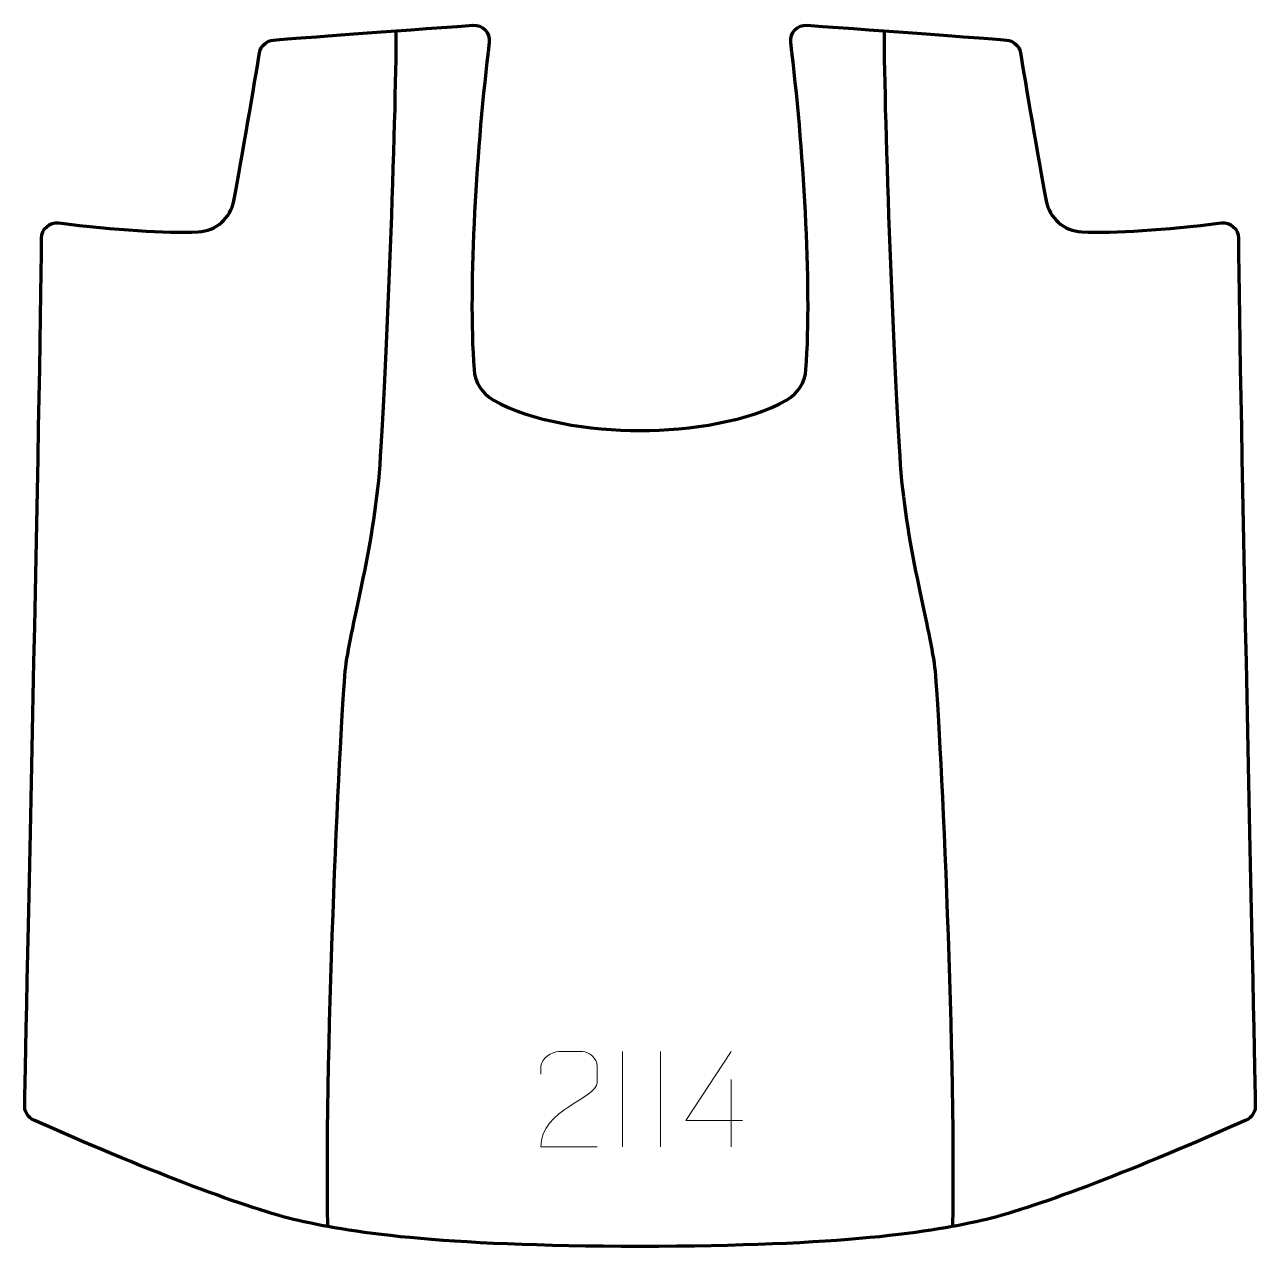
# Model space of a CAD drawing. Header units: millimetres. Extents: x -161 to 161, y -160 to 160.
import ezdxf

# ---------------------------------------------------------------- set-up
doc = ezdxf.new("R2010")
doc.units = ezdxf.units.MM
doc.header["$MEASUREMENT"] = 0
for name, color, linetype in [('layer 1', 7, 'Continuous'), ('layer 2', 7, 'Continuous'), ('layer 3', 7, 'Continuous')]:
    doc.layers.add(name, color=color, linetype=linetype)

msp = doc.modelspace()

# ---------------------------------------------------------------- linework, layer by layer
at = {"layer": 'layer 1', "color": 250, "lineweight": 9}
for points, knots in [([(-11.2154, -133.9367), (-16.1298, -133.9364), (-21.0442, -133.9364), (-25.9583, -133.9367), (-25.9583, -133.9367), (-25.9583, -124.0044), (-11.3073, -121.3632), (-11.2154, -117.0529), (-11.2154, -117.0529), (-11.2157, -115.6288), (-11.2157, -114.2051), (-11.2154, -112.7818), (-11.2154, -112.7818), (-11.2323, -110.7047), (-13.3551, -108.9799), (-15.0261, -108.9626), (-15.0261, -108.9626), (-17.0993, -108.963), (-19.1722, -108.963), (-21.2446, -108.9626), (-21.2446, -108.9626), (-23.0667, -108.9461), (-25.8914, -110.7382), (-25.9583, -112.8318), (-25.9583, -112.8318), (-25.9583, -112.8318), (-25.9583, -114.8866), (-25.9583, -114.8866)], [0, 0, 0, 0, 0.125, 0.125, 0.125, 0.125, 0.25, 0.25, 0.25, 0.25, 0.375, 0.375, 0.375, 0.375, 0.5, 0.5, 0.5, 0.5, 0.625, 0.625, 0.625, 0.625, 0.75, 0.75, 0.75, 0.75, 1, 1, 1, 1]), ([(26.824, -127.033), (26.824, -127.033), (12.0023, -127.033), (12.0023, -127.033), (12.0023, -127.033), (12.0023, -127.033), (23.8799, -108.9625), (23.8799, -108.9625)], [0, 0, 0, 0, 0.33333333, 0.33333333, 0.33333333, 0.33333333, 1, 1, 1, 1])]:
    msp.add_open_spline(points, degree=3, knots=knots, dxfattribs=at)
for points in [[(-4.5868, -108.9625), (-4.5868, -108.9625), (-4.5868, -133.9366), (-4.5868, -133.9366)], [(5.4132, -108.9625), (5.4132, -108.9625), (5.4132, -133.9366), (5.4132, -133.9366)], [(23.8799, -116.2719), (23.8799, -116.2719), (23.8799, -133.9366), (23.8799, -133.9366)]]:
    msp.add_open_spline(points, degree=3, dxfattribs=at)
at = {"layer": 'layer 2', "color": 230, "lineweight": 200}
msp.add_open_spline([(0, -159.9998), (53.3707, -159.9998), (76.8015, -156.2614), (90.7482, -152.9143), (90.7482, -152.9143), (104.3037, -149.6609), (130.9176, -139.2928), (158.78, -126.9322), (158.78, -126.9322), (160.2493, -126.2802), (161.1888, -124.8176), (161.1644, -123.2104), (161.1644, -123.2104), (160.7922, -98.925), (157.0447, 62.8003), (156.7494, 104.2432), (156.7494, 104.2432), (156.7325, 106.628), (154.6444, 108.4667), (152.2762, 108.188), (152.2762, 108.188), (137.3219, 106.4276), (124.4307, 105.3873), (115.7076, 105.8522), (115.7076, 105.8522), (111.0813, 106.0988), (107.2173, 109.4576), (106.3689, 114.012), (106.3689, 114.012), (104.2804, 125.2173), (100.9128, 145.1548), (99.6326, 152.7816), (99.6326, 152.7816), (99.3281, 154.5945), (97.8285, 155.9668), (95.9954, 156.1097), (95.9954, 156.1097), (87.9189, 156.7394), (65.4456, 158.4742), (43.743, 159.9902), (43.743, 159.9902), (41.2306, 160.1658), (39.1763, 158.0083), (39.484, 155.5085), (39.484, 155.5085), (42.8068, 128.5147), (45.0907, 92.3139), (43.4792, 69.7581), (43.4792, 69.7581), (43.2428, 66.4533), (41.3904, 63.4607), (38.5089, 61.8249), (38.5089, 61.8249), (28.5443, 56.1676), (13.1505, 53.8009), (0, 53.8009), (0, 53.8009), (-13.1505, 53.8009), (-28.5443, 56.1676), (-38.5089, 61.8249), (-38.5089, 61.8249), (-41.39, 63.4607), (-43.2428, 66.4533), (-43.4791, 69.7581), (-43.4791, 69.7581), (-45.0906, 92.3139), (-42.8068, 128.5147), (-39.4839, 155.5085), (-39.4839, 155.5085), (-39.1763, 158.0083), (-41.2305, 160.1658), (-43.743, 159.9902), (-43.743, 159.9902), (-65.4456, 158.4742), (-87.9189, 156.7394), (-95.9954, 156.1097), (-95.9954, 156.1097), (-97.8284, 155.9668), (-99.3281, 154.5945), (-99.6325, 152.7816), (-99.6325, 152.7816), (-100.9128, 145.1548), (-104.2804, 125.2173), (-106.3685, 114.012), (-106.3685, 114.012), (-107.2173, 109.4576), (-111.0812, 106.0988), (-115.7072, 105.8522), (-115.7072, 105.8522), (-124.4307, 105.3873), (-137.3219, 106.4276), (-152.2762, 108.188), (-152.2762, 108.188), (-154.6444, 108.4667), (-156.7325, 106.628), (-156.7494, 104.2432), (-156.7494, 104.2432), (-157.0447, 62.8003), (-160.7919, -98.925), (-161.1644, -123.2104), (-161.1644, -123.2104), (-161.1887, -124.8176), (-160.2493, -126.2802), (-158.78, -126.9322), (-158.78, -126.9322), (-130.9176, -139.2928), (-104.3037, -149.6609), (-90.7482, -152.9143), (-90.7482, -152.9143), (-76.8015, -156.2614), (-53.3707, -159.9998), (0, -159.9998)], degree=3, knots=[0, 0, 0, 0, 0.03448276, 0.03448276, 0.03448276, 0.03448276, 0.06896552, 0.06896552, 0.06896552, 0.06896552, 0.10344828, 0.10344828, 0.10344828, 0.10344828, 0.13793103, 0.13793103, 0.13793103, 0.13793103, 0.17241379, 0.17241379, 0.17241379, 0.17241379, 0.20689655, 0.20689655, 0.20689655, 0.20689655, 0.24137931, 0.24137931, 0.24137931, 0.24137931, 0.27586207, 0.27586207, 0.27586207, 0.27586207, 0.31034483, 0.31034483, 0.31034483, 0.31034483, 0.34482759, 0.34482759, 0.34482759, 0.34482759, 0.37931034, 0.37931034, 0.37931034, 0.37931034, 0.4137931, 0.4137931, 0.4137931, 0.4137931, 0.44827586, 0.44827586, 0.44827586, 0.44827586, 0.48275862, 0.48275862, 0.48275862, 0.48275862, 0.51724138, 0.51724138, 0.51724138, 0.51724138, 0.55172414, 0.55172414, 0.55172414, 0.55172414, 0.5862069, 0.5862069, 0.5862069, 0.5862069, 0.62068966, 0.62068966, 0.62068966, 0.62068966, 0.65517241, 0.65517241, 0.65517241, 0.65517241, 0.68965517, 0.68965517, 0.68965517, 0.68965517, 0.72413793, 0.72413793, 0.72413793, 0.72413793, 0.75862069, 0.75862069, 0.75862069, 0.75862069, 0.79310345, 0.79310345, 0.79310345, 0.79310345, 0.82758621, 0.82758621, 0.82758621, 0.82758621, 0.86206897, 0.86206897, 0.86206897, 0.86206897, 0.89655172, 0.89655172, 0.89655172, 0.89655172, 0.93103448, 0.93103448, 0.93103448, 0.93103448, 1, 1, 1, 1], dxfattribs=at)
at = {"layer": 'layer 3', "color": 142, "lineweight": 200}
for points in [[(-63.94, 158.5387), (-63.8892, 135.8908), (-66.5675, 67.3319), (-68.1744, 44.8364), (-68.1744, 44.8364), (-69.7809, 22.3404), (-76.2085, 1.4514), (-77.2796, -9.2608), (-77.2796, -9.2608), (-78.3509, -19.9733), (-82.7138, -105.3762), (-81.8713, -154.8003)], [(63.94, 158.5387), (63.8892, 135.8908), (66.5675, 67.3319), (68.1744, 44.8364), (68.1744, 44.8364), (69.781, 22.3404), (76.2086, 1.4514), (77.2796, -9.2608), (77.2796, -9.2608), (78.351, -19.9733), (82.7138, -105.3762), (81.8714, -154.8003)]]:
    msp.add_open_spline(points, degree=3, knots=[0, 0, 0, 0, 0.25, 0.25, 0.25, 0.25, 0.5, 0.5, 0.5, 0.5, 1, 1, 1, 1], dxfattribs=at)

doc.saveas('drawing.dxf')
